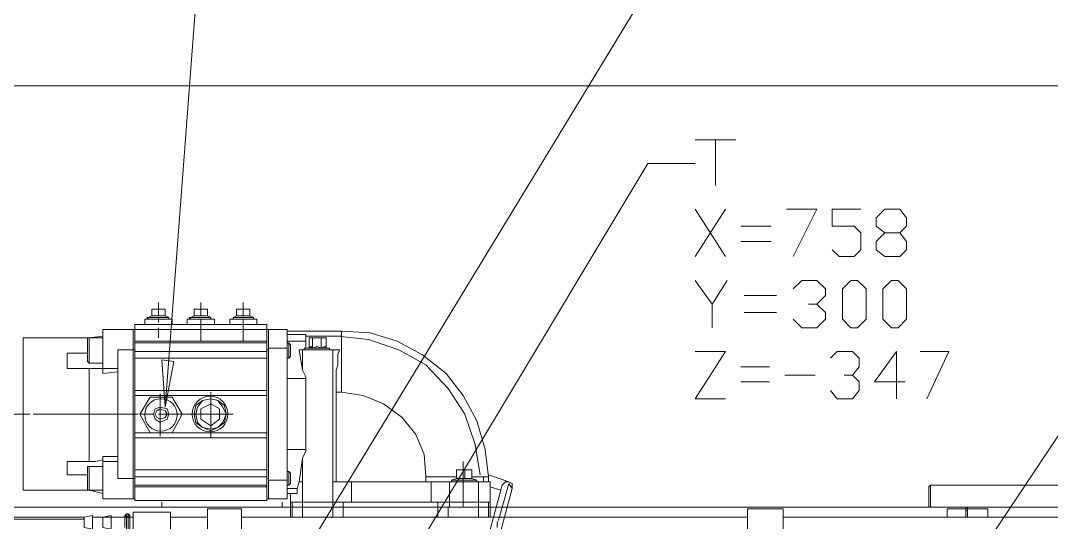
# Model space of a CAD drawing. Header units: millimetres. Extents: x 0.2 to 11.3, y 0.2 to 8.
# Drawn here: x 1.461 to 2.476, y 6.049 to 6.543 of the extents above; entities that cross this region are included whole.
import ezdxf

# ---------------------------------------------------------------- set-up
doc = ezdxf.new("R2010")
doc.units = ezdxf.units.MM
doc.layers.add('PDF_几何图形', color=7, linetype='Continuous')

msp = doc.modelspace()

# ---------------------------------------------------------------- linework, layer by layer
at = {"layer": 'PDF_几何图形', "lineweight": 13}
for points in [[(2.05, 5.4856), (2.9967, 6.9056), (3.0433, 6.9056)], [(1.61, 5.8039), (2.25, 6.8572), (2.2967, 6.8572), (2.3383, 6.8572)], [(1.6033, 6.1622), (1.65, 6.7822), (1.7, 6.7822)], [(0.7733, 6.4789), (3.1517, 6.4789)], [(2.125, 6.4256), (2.165, 6.4256)], [(2.145, 6.4256), (2.145, 6.3806)], [(1.6117, 5.6239), (2.0783, 6.4022), (2.125, 6.4022)], [(2.155, 6.3572), (2.125, 6.3106)], [(2.155, 6.3106), (2.125, 6.3572)], [(2.215, 6.3572), (2.245, 6.3572), (2.2217, 6.3106)], [(2.26, 6.3172), (2.2667, 6.3106), (2.2817, 6.3106), (2.2883, 6.3172), (2.2883, 6.3339), (2.2817, 6.3406), (2.26, 6.3406), (2.26, 6.3572), (2.2883, 6.3572)], [(2.3117, 6.3339), (2.3033, 6.3406), (2.3033, 6.3489), (2.3117, 6.3572), (2.3267, 6.3572), (2.3333, 6.3489), (2.3333, 6.3406), (2.3267, 6.3339), (2.3117, 6.3339), (2.3033, 6.3256), (2.3033, 6.3172), (2.3117, 6.3106), (2.3267, 6.3106), (2.3333, 6.3172), (2.3333, 6.3256), (2.3267, 6.3339)], [(2.17, 6.3406), (2.2, 6.3406)], [(2.2, 6.3256), (2.17, 6.3256)], [(2.125, 6.2872), (2.1417, 6.2639), (2.1417, 6.2406)], [(2.1417, 6.2639), (2.1567, 6.2872)], [(2.2217, 6.2789), (2.23, 6.2872), (2.245, 6.2872), (2.2533, 6.2789), (2.2533, 6.2722), (2.245, 6.2639), (2.2367, 6.2639), (2.245, 6.2639), (2.2533, 6.2556), (2.2533, 6.2489), (2.245, 6.2406), (2.23, 6.2406), (2.2217, 6.2489)], [(1.6033, 6.2522), (1.5933, 6.2522), (1.5967, 6.2522), (1.5967, 6.2656)], [(1.6383, 6.2522), (1.6383, 6.2656)], [(1.6733, 6.2522), (1.6833, 6.2522), (1.68, 6.2522), (1.68, 6.2656)], [(2.1733, 6.2722), (2.205, 6.2722)], [(1.6, 6.2522), (1.59, 6.2522), (1.59, 6.2589), (1.6033, 6.2589), (1.6033, 6.2522), (1.6067, 6.2506), (1.585, 6.2506), (1.6067, 6.2506), (1.5867, 6.2506), (1.59, 6.2522)], [(1.6417, 6.2522), (1.6317, 6.2522), (1.6317, 6.2589), (1.645, 6.2589), (1.645, 6.2522), (1.6483, 6.2506), (1.6267, 6.2506), (1.6483, 6.2506), (1.6283, 6.2506), (1.6317, 6.2522)], [(2.205, 6.2556), (2.1733, 6.2556)], [(1.5833, 6.2439), (1.5833, 6.2489), (1.61, 6.2489), (1.61, 6.2439)], [(1.5867, 6.2506), (1.585, 6.2506), (1.5867, 6.2489)], [(1.5967, 6.2456), (1.5967, 6.2506)], [(1.6067, 6.2506), (1.6067, 6.2506)], [(1.6067, 6.2489), (1.6067, 6.2506)], [(1.625, 6.2439), (1.625, 6.2489), (1.6517, 6.2489), (1.6517, 6.2439)], [(1.6283, 6.2506), (1.6267, 6.2506), (1.6283, 6.2489)], [(1.635, 6.2522), (1.645, 6.2522)], [(1.6383, 6.2439), (1.6383, 6.2489), (1.6383, 6.2272)], [(1.6483, 6.2506), (1.6483, 6.2506)], [(1.6483, 6.2489), (1.6483, 6.2506)], [(1.6667, 6.2439), (1.6667, 6.2489), (1.6933, 6.2489), (1.6933, 6.2439)], [(1.67, 6.2506), (1.67, 6.2506)], [(1.67, 6.2506), (1.67, 6.2489)], [(1.6767, 6.2522), (1.6867, 6.2522)], [(1.68, 6.2456), (1.68, 6.2489), (1.68, 6.2272)], [(1.69, 6.2506), (1.69, 6.2506)], [(1.69, 6.2489), (1.69, 6.2506)], [(1.5417, 6.2322), (1.5283, 6.2306), (1.5283, 6.2056), (1.5267, 6.2072), (1.5267, 6.2289), (1.5267, 6.2306), (1.5283, 6.2306)], [(1.5567, 6.1972), (1.5417, 6.1956), (1.5417, 6.2389), (1.5733, 6.2389), (1.7033, 6.2389), (1.7233, 6.2389), (1.7233, 6.0722), (1.7033, 6.0722)], [(1.5717, 6.0722), (1.5717, 6.2389)], [(1.5967, 6.2406), (1.5967, 6.2306)], [(1.705, 6.0722), (1.705, 6.2389)], [(1.7417, 6.2206), (1.7417, 6.2339), (1.7233, 6.2339), (1.7233, 6.2372), (1.7767, 6.2372), (1.7767, 6.1772), (1.7717, 6.1772)], [(1.7767, 6.2322), (1.7417, 6.2322)], [(1.7733, 6.2322), (1.8033, 6.2289), (1.8333, 6.2189), (1.86, 6.2039), (1.8817, 6.1806), (1.8983, 6.1556), (1.9083, 6.1256), (1.9133, 6.0956)], [(1.7767, 6.2372), (1.805, 6.2356), (1.8317, 6.2272), (1.8567, 6.2139), (1.88, 6.1956), (1.8967, 6.1739), (1.91, 6.1489), (1.9183, 6.1206), (1.9217, 6.0939)], [(1.5417, 6.0806), (1.4633, 6.0806), (1.4633, 6.2306), (1.5417, 6.2306)], [(1.7033, 6.2272), (1.5733, 6.2272)], [(1.7033, 6.2256), (1.5733, 6.2256)], [(1.7417, 6.2272), (1.7233, 6.2272)], [(1.725, 6.2256), (1.7233, 6.2256)], [(1.7483, 6.2306), (1.7483, 6.2206), (1.7467, 6.2222), (1.745, 6.2206), (1.745, 6.2306), (1.7617, 6.2306), (1.7617, 6.2206), (1.765, 6.2206)], [(1.7483, 6.2206), (1.7533, 6.2222), (1.7567, 6.2206), (1.7567, 6.2306)], [(1.7567, 6.2206), (1.76, 6.2222), (1.7617, 6.2206)], [(1.5417, 6.1106), (1.535, 6.1089), (1.5283, 6.1089), (1.5283, 6.2006), (1.5067, 6.2006), (1.5067, 6.2156), (1.5267, 6.2156)], [(1.5733, 6.0922), (1.5567, 6.0922), (1.5567, 6.2189), (1.5733, 6.2189)], [(1.7033, 6.2172), (1.5733, 6.2172)], [(1.705, 6.2189), (1.7033, 6.2189)], [(1.7233, 6.2206), (1.705, 6.2206)], [(1.7717, 6.0889), (1.7717, 6.1772), (1.7717, 6.1939), (1.7717, 6.1989), (1.7733, 6.2039), (1.7733, 6.2139), (1.775, 6.2189), (1.735, 6.2189), (1.7383, 6.1989), (1.7383, 6.2189)], [(1.74, 6.2189), (1.74, 6.2206), (1.765, 6.2206), (1.765, 6.2189)], [(1.745, 6.2206), (1.74, 6.2206)], [(1.7683, 6.0539), (1.7683, 6.0889), (1.7683, 6.2189)], [(2.155, 6.1706), (2.125, 6.1706), (2.155, 6.2172), (2.125, 6.2172)], [(2.2583, 6.2106), (2.265, 6.2172), (2.28, 6.2172), (2.2867, 6.2106), (2.2867, 6.2022), (2.28, 6.1939), (2.2717, 6.1939), (2.28, 6.1939), (2.2867, 6.1872), (2.2867, 6.1789), (2.28, 6.1706), (2.265, 6.1706), (2.2583, 6.1789)], [(2.3233, 6.1706), (2.3233, 6.2172), (2.3017, 6.1872), (2.3317, 6.1872)], [(2.3467, 6.2172), (2.375, 6.2172), (2.3533, 6.1706)], [(1.5417, 6.2056), (1.5283, 6.2056)], [(1.5733, 6.2106), (1.7033, 6.2106)], [(1.725, 6.2106), (1.7233, 6.2106)], [(2.17, 6.2022), (2.1983, 6.2022)], [(1.5567, 6.2006), (1.5417, 6.2006), (1.535, 6.2006), (1.5283, 6.2006)], [(1.7383, 6.1122), (1.7417, 6.1189), (1.7417, 6.1922), (1.7383, 6.1989)], [(2.2133, 6.1939), (2.2433, 6.1939)], [(1.7417, 6.1906), (1.7233, 6.1906)], [(2.1983, 6.1872), (2.17, 6.1872)], [(1.7033, 6.1789), (1.5733, 6.1789)], [(1.7033, 6.1739), (1.5733, 6.1739)], [(1.5983, 6.1339), (1.5983, 6.1756)], [(1.6483, 6.1322), (1.6483, 6.1772)], [(1.7767, 6.1772), (1.7983, 6.1739), (1.8183, 6.1656), (1.8367, 6.1522), (1.85, 6.1356), (1.8583, 6.1156), (1.86, 6.0939)], [(1.6067, 6.1556), (1.605, 6.1606), (1.5983, 6.1622), (1.5933, 6.1606), (1.5917, 6.1556), (1.5933, 6.1506), (1.5983, 6.1472), (1.605, 6.1506), (1.6067, 6.1556), (1.605, 6.1556), (1.6033, 6.1589), (1.5983, 6.1606), (1.595, 6.1589), (1.5933, 6.1556), (1.595, 6.1522), (1.5983, 6.1506), (1.6033, 6.1522), (1.605, 6.1556)], [(1.47, 6.1556), (1.4417, 6.1556)], [(1.4733, 6.1556), (1.5767, 6.1556)], [(1.5917, 6.1556), (1.5783, 6.1556)], [(1.5967, 6.1556), (1.67, 6.1556)], [(1.7033, 6.1372), (1.5733, 6.1372)], [(1.7033, 6.1322), (1.5733, 6.1322)], [(1.7417, 6.1206), (1.7233, 6.1206)], [(1.5733, 6.0722), (1.5417, 6.0722), (1.5417, 6.1139), (1.5567, 6.1139)], [(1.5283, 6.1089), (1.5067, 6.1089), (1.5067, 6.0956), (1.5267, 6.0956)], [(1.5417, 6.1039), (1.5283, 6.1039), (1.5283, 6.0806), (1.5267, 6.0806), (1.5267, 6.0822), (1.5267, 6.1022), (1.5267, 6.1039), (1.5283, 6.1039)], [(1.5567, 6.1089), (1.5417, 6.1089)], [(1.7033, 6.1006), (1.5733, 6.1006)], [(1.9017, 6.0922), (1.89, 6.0922), (1.89, 6.1006), (1.905, 6.1006), (1.905, 6.0922), (1.91, 6.0906)], [(1.8967, 6.0639), (1.8967, 6.1089)], [(1.8983, 6.0922), (1.8983, 6.1006)], [(1.7033, 6.0939), (1.5733, 6.0939)], [(1.7033, 6.0922), (1.705, 6.0922)], [(1.7233, 6.0906), (1.705, 6.0906)], [(1.725, 6.0989), (1.7233, 6.0989)], [(1.86, 6.0889), (1.86, 6.0939), (1.89, 6.0939)], [(1.89, 6.0922), (1.885, 6.0906)], [(1.885, 6.0889), (1.885, 6.0906), (1.91, 6.0906), (1.91, 6.0889)], [(1.8933, 6.0922), (1.905, 6.0922)], [(1.9217, 6.0889), (1.9217, 6.0939), (1.905, 6.0939)], [(1.9167, 6.0889), (1.9167, 6.0939)], [(1.9217, 6.0956), (1.9417, 6.0889)], [(1.5417, 6.0772), (1.5283, 6.0806)], [(1.7033, 6.0856), (1.5733, 6.0856)], [(1.7033, 6.0839), (1.5733, 6.0839)], [(1.7233, 6.0856), (1.725, 6.0856)], [(1.7233, 6.0822), (1.7333, 6.0822), (1.7333, 6.0806), (1.7333, 6.0789), (1.7333, 6.0772), (1.7317, 6.0772), (1.7233, 6.0772)], [(1.7333, 6.0822), (1.7333, 6.0822)], [(1.7383, 6.0889), (1.7383, 6.0639), (1.7383, 6.0689), (1.7383, 6.0539)], [(1.7683, 6.0889), (1.9233, 6.0889)], [(1.7867, 6.0689), (1.7867, 6.0889)], [(1.865, 6.0689), (1.865, 6.0889)], [(1.8833, 6.0889), (1.8833, 6.0639), (1.8833, 6.0689)], [(1.945, 6.0822), (1.945, 6.0872), (1.9417, 6.0889), (1.9383, 6.0889), (1.935, 6.0856), (1.895, 5.9372)], [(1.93, 6.0439), (1.93, 6.0489), (1.9317, 6.0522), (1.9417, 6.0872), (1.945, 6.0822), (1.905, 5.9339)], [(1.9117, 6.0539), (1.9117, 6.0639), (1.9117, 6.0689), (1.9117, 6.0889)], [(1.9217, 6.0539), (1.9217, 6.0639), (1.9233, 6.0639), (1.9233, 6.0689), (1.9233, 6.0639), (1.9233, 6.0889), (1.9233, 6.0539)], [(1.9333, 6.0806), (1.9233, 6.0839)], [(2.355, 6.0639), (2.355, 6.0839), (2.3567, 6.0856), (2.3567, 6.0639)], [(1.7267, 6.0539), (1.7267, 6.0639), (1.7267, 6.0772), (1.7267, 6.0639), (1.7283, 6.0639), (1.7283, 6.0539)], [(1.7267, 6.0772), (1.7267, 6.0689), (1.9233, 6.0689)], [(1.7317, 6.0772), (1.7317, 6.0772)], [(1.7333, 6.0789), (1.7333, 6.0789)], [(1.7333, 6.0789), (1.7333, 6.0789)], [(2.3917, 6.0539), (2.3917, 6.0639), (1.9233, 6.0639), (1.7267, 6.0639), (1.3817, 6.0639)], [(1.6, 6.0689), (1.6, 6.0639)], [(1.7183, 6.0639), (1.7183, 6.0689)], [(1.7283, 6.0639), (1.7283, 6.0689), (1.7283, 6.0639)], [(1.7683, 6.0689), (1.7683, 6.0639)], [(1.7783, 6.0639), (1.7783, 6.0689), (1.7783, 6.0639)], [(1.7783, 6.0639), (1.7783, 6.0539)], [(1.8717, 6.0639), (1.8717, 6.0689), (1.8717, 6.0639)], [(1.8717, 6.0539), (1.8717, 6.0639)], [(1.8817, 6.0539), (1.8817, 6.0639)], [(1.9117, 6.0689), (1.9117, 6.0639)], [(1.9217, 6.0689), (1.9217, 6.0639)], [(2.3733, 6.0539), (2.3733, 6.0622), (2.4133, 6.0622), (2.4133, 6.0539)], [(2.88, 6.0556), (2.88, 6.0639), (2.3917, 6.0639)], [(2.3917, 6.0606), (2.3933, 6.0606)], [(2.3933, 6.0539), (2.3933, 6.0639)], [(1.5233, 6.0539), (1.5317, 6.0556), (1.5317, 6.0422), (1.5233, 6.0439), (1.5233, 6.0539), (1.4333, 6.0539)], [(1.5233, 6.0522), (1.4333, 6.0522)], [(1.5717, 6.0539), (1.5317, 6.0539)], [(1.5633, 6.0439), (1.5633, 6.0539), (1.565, 6.0572), (1.565, 6.0406), (1.5667, 6.0406), (1.5667, 6.0572), (1.5683, 6.0556), (1.5683, 6.0422), (1.5667, 6.0406)], [(1.645, 6.0539), (1.6083, 6.0539)], [(2.1767, 6.0539), (1.6783, 6.0539)], [(2.6667, 6.0539), (2.2117, 6.0539)]]:
    msp.add_lwpolyline(points, dxfattribs=at)
for points in [[(2.2783, 6.2406), (2.285, 6.2406), (2.2933, 6.2489), (2.2933, 6.2789), (2.285, 6.2872), (2.2783, 6.2872), (2.27, 6.2789), (2.27, 6.2489)], [(2.3183, 6.2406), (2.31, 6.2489), (2.31, 6.2789), (2.3183, 6.2872), (2.325, 6.2872), (2.3333, 6.2789), (2.3333, 6.2489), (2.325, 6.2406)], [(1.67, 6.2506), (1.6733, 6.2522), (1.6733, 6.2589), (1.6867, 6.2589), (1.6867, 6.2522), (1.69, 6.2506), (1.67, 6.2506), (1.69, 6.2506)], [(1.5733, 6.2439), (1.7033, 6.2439), (1.7033, 6.0706), (1.5733, 6.0706)], [(1.725, 6.2256), (1.725, 6.2106), (1.7267, 6.2122), (1.7267, 6.2239)], [(1.6117, 6.2072), (1.6033, 6.1622), (1.6, 6.2089)], [(1.61, 6.1722), (1.62, 6.1556), (1.61, 6.1372), (1.5883, 6.1372), (1.5783, 6.1556), (1.5883, 6.1722)], [(1.6633, 6.1556), (1.66, 6.1622), (1.655, 6.1689), (1.6483, 6.1706), (1.64, 6.1689), (1.635, 6.1622), (1.6333, 6.1556), (1.635, 6.1472), (1.64, 6.1422), (1.6483, 6.1406), (1.655, 6.1422), (1.66, 6.1472), (1.6633, 6.1556), (1.6617, 6.1639), (1.655, 6.1689), (1.6483, 6.1706), (1.64, 6.1689), (1.6333, 6.1639), (1.6317, 6.1556), (1.6333, 6.1472), (1.64, 6.1422), (1.6483, 6.1389), (1.655, 6.1422), (1.6617, 6.1472)], [(1.6567, 6.1506), (1.6567, 6.1606), (1.6483, 6.1656), (1.6383, 6.1606), (1.6383, 6.1506), (1.6483, 6.1439)], [(1.735, 6.0889), (1.7333, 6.0822), (1.735, 6.0889), (1.7383, 6.1122), (1.7383, 6.0889)], [(1.725, 6.0989), (1.725, 6.0856), (1.7267, 6.0872), (1.7267, 6.0972)], [(2.3567, 6.0856), (2.6033, 6.0856)], [(1.645, 6.0622), (1.6783, 6.0622), (1.6783, 6.0372), (1.645, 6.0372)], [(2.1767, 6.0622), (2.2117, 6.0622), (2.2117, 6.0372), (2.1767, 6.0372)], [(1.5417, 6.0539), (1.55, 6.0556), (1.55, 6.0422), (1.5417, 6.0439)], [(1.5667, 6.0572), (1.565, 6.0572), (1.5633, 6.0556), (1.5633, 6.0539), (1.5683, 6.0556)], [(1.5717, 6.0589), (1.6083, 6.0589), (1.6083, 6.0389), (1.5717, 6.0389)]]:
    msp.add_lwpolyline(points, close=True, dxfattribs=at)
for centre, radius in [((1.6474, 6.1556), 0.0176), ((1.599, 6.1547), 0.016)]:
    msp.add_circle(centre, radius, dxfattribs=at)

doc.saveas('drawing.dxf')
